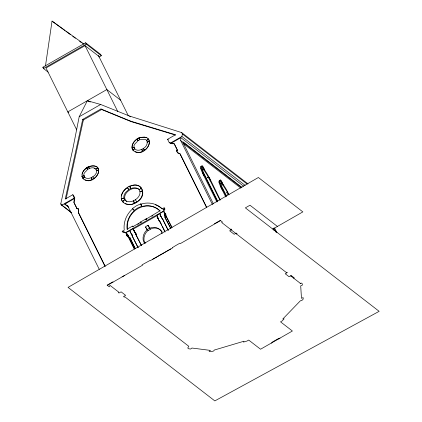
<?xml version="1.0" encoding="UTF-8"?>
<svg xmlns="http://www.w3.org/2000/svg" width="422" height="422" viewBox="0 0 422 422"><rect width="100%" height="100%" fill="white"/><g stroke="black" fill="none" stroke-linecap="round" stroke-linejoin="round"><path stroke-width="0.63" d="M226.377 195.797L222.167 187.352C220.574 185.147 221.597 182.61 219.968 180.727A10.318 1.614 60.2 0 0 219.451 180.948L219.593 182.214L219.044 182.531A10.555 1.651 60.2 0 0 220.811 186.962M138.838 189.209C142.304 193.503 137.73 199.21 133.463 200.682C136.723 205.525 127.618 204.723 125.144 203.689M95.936 169.138L97.725 167.903L95.936 169.138C98.168 172.482 94.491 176.449 91.379 177.535C93.842 181.238 86.863 180.679 84.917 179.962M132.592 147.943L134.149 147.457C132.318 143.406 140.399 141.755 136.955 138.917L138.922 137.878C139.049 142.499 146.555 136.016 147.172 142.087C147.605 145.374 144.619 148.206 141.781 149.288C144.345 153.133 137.087 152.553 135.056 151.804M212.44 204.543L180.669 140.542L180.869 137.667L243.705 186.26M45.46 66.032L52.038 21.1L83.872 43.967M248.036 183.908L181.682 132.592L129.507 116.045L100.652 104.466L87.328 100.726L79.183 116.752L72.927 148.417L60.763 203.884L61.232 204.828L61.918 205.124L73.971 198.229L74.098 197.427L72.763 194.742L65.246 199.047L82.701 119.415L100.953 108.976L130.556 121.119L175.505 134.745L167.592 139.276L169.19 142.494L169.881 143.032L171.532 143.696L174.307 143.775L177.345 149.894M104.93 265.844L78.666 212.931L78.587 209.038L76.904 208.584L73.818 202.37L74.414 198.572L73.971 198.229M77.152 208.779L74.066 202.565L74.789 197.96L73.454 195.275L72.763 194.742M132.466 208.526L132.745 208.742A23.11 21.353 -52.3 0 0 124.253 230.09L122.18 231.277L125.519 232.638L163.298 211.253L163.652 209.222L164.121 208.953L164.1 207.803L162.143 208.922A23.11 21.353 -52.3 0 0 141.032 204.111L140.753 203.895L136.406 205.783L132.466 208.526L134.407 210.641A19.95 18.436 -52.3 0 0 127.101 229.146L127.428 229.399A19.95 18.436 -52.3 0 1 138.147 208.521A19.95 18.436 -52.3 0 1 160.186 211.1L159.854 210.847A19.95 18.436 -52.3 0 0 141.586 206.627L140.753 203.895M160.487 215.463C159.869 216.56 161.13 214.355 159.574 213.622L163.493 211.406L165.018 213.859L163.989 211.786L164.343 209.755L164.812 209.486L164.791 208.336L164.1 207.803M169.19 142.494L170.483 143.016L181.903 136.48L182.378 133.996L181.682 132.592M66.075 198.936L83.387 119.953L101.644 109.509L131.247 121.657L175.568 135.093M121.409 195.993C122.19 192.4 124.627 189.341 127.729 187.437M82.148 174.212L82.802 172.281M144.261 243.183L144.561 242.518L144.366 242.133L143.786 242.17A10.529 9.732 -52.3 0 1 146.571 230.296L147.257 229.79L145.484 226.946L146.698 225.992L148.233 225.237L149.641 228.328L151.065 227.727A10.529 9.732 -52.3 0 1 161.8 231.863L162.032 232.327L161.462 232.649L162.164 233.609M83.097 171.817L83.983 170.414L87.064 167.708M122.596 201.626L124.553 199.69L123.82 198.06L121.256 198.825C123.097 206.369 133.885 205.667 138.458 200.93C147.22 194.816 141.592 181.46 130.973 185.854M122.707 201.716L124.553 199.69M81.931 176.312L84.041 175.784L81.931 176.312L82.939 178.416L84.479 176.918L85.914 178.073L87.254 178.427L88.863 178.422L91.49 177.625L92.054 179.492M82.939 178.416L84.59 177.003M134.149 147.457L131.954 148.011L132.999 150.2L134.607 148.639L136.095 149.842L137.493 150.211L139.165 150.206L141.897 149.372L142.483 151.319M132.999 150.2L134.724 148.729M140.542 188.766L141.396 188.085L139.26 189.784M161.995 231.525A10.529 9.732 -52.3 0 0 151.946 228.407L147.457 230.976A10.529 9.732 -52.3 0 0 144.667 242.856M121.256 198.825L123.926 198.15L123.873 196.151L124.453 194.326L125.587 192.458L128.752 189.636L127.259 187.4L129.675 186.134L130.678 188.645C133.537 187.305 137.229 187.426 139.555 189.763M128.752 189.636L127.37 187.484C123.62 189.853 120.46 194.32 121.367 198.915M128.641 189.552L130.678 188.645M134.233 203.167C146.724 199.057 145.062 180.199 129.786 186.218M84.041 175.784C82.29 171.939 89.939 170.398 86.737 167.571L88.625 166.574L89.401 168.489C91.458 167.56 94.496 167.254 96.047 169.222M87.892 169.264L86.848 167.655C83.967 169.475 81.404 172.835 82.042 176.401M87.781 169.18L89.401 168.489M138.158 140.679L137.071 139.007C133.911 140.705 131.569 144.883 131.954 148.011M138.041 140.589L139.608 139.782M91.943 179.408C96.063 177.92 100.188 173.031 98.126 168.499M147.853 138.553C151.878 143.1 147.141 149.652 142.372 151.234M134.133 210.425L137.54 208.051L141.312 206.416M128.568 236.399C129.026 236.151 128.393 236.974 129.369 237.528L129.892 237.502L129.369 237.528M145.484 226.946L147.062 229.637L149.446 228.175L150.527 229.009M48.171 72.162L43.498 68.543L42.849 67.24L85.608 42.775L100.679 54.433L101.327 55.736L99.049 57.044M43.498 68.543L86.257 44.083L101.327 55.736M98.817 56.295L85.054 45.65L46.009 67.989L76.762 129.939M79.183 116.752L100.652 104.466M68.833 207.35L64.682 204.137L74.414 198.572M170.483 143.016L170.926 143.359L180.869 137.667M64.682 204.137L67.082 205.525L67.473 205.303L99.244 269.299M206.69 207.381L180.131 153.882L177.462 152.669L176.507 150.749L177.372 150.258L174.059 143.585L170.926 143.359M176.507 150.749L177.62 150.448M204.243 169.201L203.541 168.658L202.365 169.327L203.072 169.871L204.243 169.201L202.998 166.537L202.048 165.799L200.872 166.474L201.072 166.869A10.318 1.614 60.2 0 0 200.555 167.096L200.698 168.362L201.247 168.046L201.104 166.785A10.318 1.614 60.2 0 1 201.621 166.563C203.251 168.441 202.228 170.979 203.815 173.184L217.578 200.867M201.072 166.869L202.249 166.199L202.048 165.799M202.982 169.808L204.158 169.132M202.27 172.64L203.024 172.482L202.27 172.64L216.955 202.011M202.787 173.679L203.335 173.368L202.818 172.329M203.198 174.386L203.747 174.07L203.335 173.368M203.594 175.177L204.142 174.866L203.747 174.07M203.968 175.816L204.517 175.505L204.142 174.866M207.181 177.446L208.378 176.897L207.281 177.525M208.895 178.089L209.444 177.778L220.284 199.917M209.017 178.337L209.565 178.021M209.745 179.994L210.293 179.682M210.145 180.959L210.694 180.642M140.02 223.053L141.164 222.399L140.716 221.914L146.202 218.775L146.645 219.266L146.202 218.775M140.832 222.146L132.84 226.714L132.54 226.108L127.101 229.146M146.313 219.007L159.854 210.847M145.437 219.662L146.534 219.034M137.741 224.362L138.88 223.707M151.783 216.328L152.922 215.674M124.221 232.227L126.21 233.176L126.6 232.949L127.186 234.126M222.505 183.301L221.328 183.976L222.589 183.37L221.344 180.706L220.395 179.967L219.218 180.642L219.419 181.038A10.318 1.614 60.2 0 0 218.902 181.265L219.044 182.531M219.419 181.038L220.595 180.368L220.395 179.967M134.412 248.785L128.589 237.053L127.734 236.642L126.257 234.927L127.117 234.437L127.344 234.896L127.739 234.674L128.884 236.378M127.344 234.896L126.104 232.564L132.972 228.861L133.885 230.702L134.28 230.481L134.824 231.23L134.154 231.24L134.824 231.23M127.207 234.79L127.739 234.674M159.089 220.864L159.674 220.901L159.089 220.864L158.108 218.153L157.443 218.163L157.174 217.625L158.002 217.525L156.773 215.394L159.711 213.727L160.629 215.568M133.885 230.702L134.555 230.692M172.044 227.474L166.073 215.98L165.698 213.469L165.34 213.194L164.232 213.637L164.522 213.474M160.756 216.001L160.286 216.27L160.893 216.106L162.338 219.023L162.575 218.886L162.201 218.912L160.893 216.106M164.153 214.081C164.575 213.463 164.358 215.969 164.511 215.141M157.443 218.163L158.108 218.153M127.597 234.569L128.093 235.566L128.467 235.534M158.329 218.934L158.762 219.06L157.833 217.937M220.711 183.496L221.888 182.826L222.589 183.37M164.274 215.278L165.598 217.367L164.991 217.525L165.598 217.367M129.617 230.576L131.632 234.643L132.007 234.616L132.418 235.75L132.049 235.777L132.418 235.75M136.306 234.221L135.636 234.231L135.789 234.537L136.306 234.221L135.62 232.838L134.956 232.849L134.154 231.24M164.506 215.737L164.802 215.753M131.632 234.643L132.007 234.616M135.23 233.065L135.62 232.838M129.623 237.86C129.754 237.565 130.234 238.467 129.739 238.092M132.049 235.777L132.761 236.441L132.529 236.573L132.55 236.178M132.313 236.315L132.761 236.441M168.278 230.37L162.918 219.577L162.433 219.377L162.802 219.345M164.991 217.525L165.593 217.763L165.398 218.169L165.709 217.989M159.505 221.708L160.096 221.745L159.505 221.708L159.4 220.685M165.144 217.831L165.593 217.763M135.789 234.537L136.491 235.001M162.544 219.604L162.918 219.577M222.916 185.147L223.465 184.831L225.606 188.238A10.012 1.567 60.2 0 1 227.516 191.736L229.04 194.811M225.781 196.968L220.622 186.809L221.371 186.656A10.555 1.651 60.2 0 1 219.604 182.23M221.133 187.848L221.682 187.537L221.17 186.498M221.545 188.555L222.093 188.238L221.682 187.537M221.94 189.346L222.489 189.035L222.093 188.238M222.315 189.984L222.863 189.673L222.489 189.035M226.134 192.838L227.231 192.21L226.725 191.066L221.967 183.728M227.242 192.263L227.79 191.947M227.817 193.614L228.365 193.302M227.078 194.595L228.175 193.967L227.231 192.21M107.362 285.346L142.562 265.206L142.066 264.821L149.805 260.58L150.084 260.796L172.672 247.872L172.398 247.656L175.399 245.752L179.909 243.172L180.405 243.557L220.558 220.585M230.512 229.341L231.061 229.03L231.773 229.579L229.658 230.787L234.189 234.289L236.299 233.076L237.043 233.651L236.494 233.967M272.797 229.083L302.854 211.891L258.375 177.498L68.042 287.393L214.824 400.9L379.151 311.331L245.361 207.867L249.982 205.224L277.418 226.44M286.311 272.491L286.86 272.179L287.329 272.543L285.214 273.751L289.054 276.721L291.169 275.508L291.655 275.888L291.106 276.199M291.291 276.341L291.839 276.025L294.313 277.945L293.765 278.256M300.132 283.705L301.308 283.03L302.289 283.795L302.368 285.108L300.707 285.826L301.461 298.322L303.123 297.605L303.212 299.098L301.762 300.596L300.395 300.775L282.787 319.006L284.154 318.826L282.086 320.968L280.54 321.849L292.388 331.012L260.553 349.226L248.706 340.063L246.986 341.05L243.494 342.089L243.963 341.219L214.234 350.07L213.759 350.946L211.316 351.674L209.106 351.389L210.425 350.402L191.963 348.039L190.644 349.026L188.703 348.778L187.716 348.018L188.829 346.325L124.806 296.808L124.258 297.125L123.514 296.55L125.629 295.337L121.098 291.834L118.983 293.047L118.276 292.499L118.825 292.182L109.984 285.351L109.266 286.818L107.114 285.156L112.758 281.922L113.006 282.118M132.972 228.861L133.252 229.077L157.047 215.605M122.095 276.816L124.416 275.587M147.405 225.891L148.423 225.385M138.922 137.878C159.637 132.376 145.194 160.74 133.115 150.285M139.476 137.947C134.597 139.571 129.501 146.244 133.653 150.918M88.736 166.658C108.57 161.251 94.533 188.629 83.05 178.501M87.549 167.365L89.163 166.637M128.779 186.835L130.424 186.097M134.338 203.256L133.574 200.767C130.825 202.106 126.721 202.449 124.664 199.775M147.172 142.087L149.209 141.301M147.289 142.177L149.325 141.391M96.564 170.62L98.521 169.866M96.67 170.704L98.632 169.95M139.993 191.678L142.499 190.728M140.104 191.762L142.61 190.813M140.035 137.693L144.509 137.155L146.445 137.667M89.701 166.395C92.218 165.582 95.23 165.535 97.35 167.328M126.447 235.312L128.093 236.921M127.829 236.383L127.212 236.072M122.333 231.583L123.018 232.116L124.722 232.38L124.912 232.759M76.904 208.584L78.587 209.038M94.101 168.352L94.997 168.589M127.734 236.642L128.589 237.053M138.252 188.892C131.559 185.643 119.99 195.528 126.674 201.489M177.462 152.669L179.883 153.692L206.442 207.191M87.328 100.726L90.334 102.024M82.638 43.524L83.814 44.073M52.038 21.1L64.766 30.447M65.827 31.228L70.595 34.736M72.716 36.292L75.369 38.238M79.61 41.356L81.198 42.522M182.378 133.996L247.176 184.103M181.903 136.48L245.145 185.39M241.996 187.437L183.217 141.982L182.821 142.209L213.427 203.858M180.669 140.542L241.6 187.663M183.079 143.459L240.82 188.112M120.608 100.199L106.85 89.559L67.805 111.893L68.823 112.685M167.592 139.276L168.283 139.809M203.62 169.56L208.378 176.897M209.444 177.778L209.164 177.567A10.012 1.567 60.2 0 0 207.26 174.07L205.118 170.662A9.885 1.546 60.2 0 0 203.604 168.584M129.507 116.045L130.546 116.847M130.556 121.119L131.247 121.657M100.953 108.976L101.644 109.509M42.849 67.24L43.888 68.042M286.781 272.855L221.677 222.51L222.463 222.062L220.31 220.395L214.613 223.655L214.861 223.845M290.621 275.824L300.522 283.478M82.701 119.415L83.387 119.953M164.121 208.953L164.812 209.486M163.652 209.222L164.343 209.755M163.298 211.253L163.989 211.786M165.34 213.194L165.714 215.705L166.073 215.98M162.433 219.377L162.681 219.714M157.174 217.625L157.717 218.374M158.514 219.714L159.363 221.081M159.316 221.323L159.78 221.925M140.716 221.914L141.164 222.399M147.062 229.637L148.143 230.47M170.836 248.922L152.358 259.493M280.002 338.096L278.868 338.977L278.393 338.608L272.306 342.089L272.781 342.458L271.304 343.07M132.54 226.108L133.173 226.973M134.613 232.163L134.887 232.374L134.428 231.456M136.301 234.616L136.026 234.405L136.216 234.79M135.636 234.231L136.069 234.753M144.366 242.133L145.252 242.819M144.561 242.518L145.442 243.199M125.909 232.416L126.6 232.949M125.519 232.638L126.21 233.176M124.031 231.842L124.722 232.38M122.18 231.277L123.018 232.116M126.257 234.927L126.806 235.592M126.869 235.381L127.228 235.661M135.357 248.758L130.387 238.678L135.219 248.648M74.098 197.427L74.789 197.96M78.339 208.848L78.666 212.931M65.574 203.035L66.017 203.378M67.082 205.525L67.942 206.189M60.763 203.884L62.319 205.087M61.918 205.124L71.766 212.741M61.232 204.828L71.598 212.846M132.745 208.742L134.407 210.641M134.607 148.639L134.032 147.368M84.479 176.918L83.931 175.694M83.561 179.107L82.216 176.633M123.34 202.491L121.995 200.672L121.499 199.005M143.396 148.549L144.482 150.221M143.28 148.46L144.366 150.132M92.819 176.744L93.974 178.437M135.298 199.669L136.791 201.906M165.398 218.169L170.936 228.587M165.26 218.063L170.799 228.481M220.595 180.368L221.888 182.826M202.249 166.199L203.541 168.658M165.714 215.705L171.786 227.389M136.259 235.138L141.618 245.662M135.979 234.922L141.338 245.451M132.529 236.573L138.184 247.735M132.392 236.468L138.047 247.624M273.883 228.001L275.925 232.1M273.103 228.45L274.268 230.792M274.601 228.012L276.932 232.712M219.946 200.181L208.278 176.823M176.76 150.944L177.709 152.859M98.384 55.424L128.378 115.844M85.608 42.775L86.257 44.083M85.054 45.65L117.775 111.577M164.374 213.743L164.522 214.049M164.232 213.637L164.385 213.943M164.664 215.647L165.461 217.256M164.416 215.384L164.643 215.842M165.129 217.636L165.282 217.942M162.438 218.781L162.665 219.24M162.781 219.472L168.135 230.264M160.017 215.732L160.423 216.375M160.386 222.325L161.837 225.253M162.417 226.419L164.738 231.098M156.773 215.394L157.722 217.309M159.817 221.529L165.039 232.053M134.28 230.481L134.544 231.019M135.346 232.627L136.032 234.01M133.252 229.077L134.164 230.918M129.754 230.686L131.769 234.748M132.186 235.882L132.45 236.42M129.754 237.391L129.902 237.697M130.087 238.066L130.53 238.783M128.33 235.429L128.747 236.273M128.23 236.774L134.312 249.033M78.418 212.735L105.194 266.678M222.863 189.673L226.329 196.657M204.517 175.505L217.504 201.7M148.233 225.237L149.446 228.175M129.675 186.134L130.567 188.56M131.87 234.511L132.281 235.645M139.033 137.968L139.724 139.867M88.625 166.574L89.29 168.399M164.29 214.186L164.649 215.246M141.032 204.111L141.586 206.627M155.301 204.728A23.11 21.353 -52.3 0 1 162.375 209.011M202.465 172.793A10.555 1.651 60.2 0 1 200.708 168.373M203.014 172.477A10.555 1.651 60.2 0 1 201.257 168.061M222.473 184.498A9.885 1.546 60.2 0 1 222.695 184.815M222.157 183.016A9.885 1.546 60.2 0 1 223.465 184.825M148.27 139.176L146.524 140.547L148.27 139.176"/></g></svg>
